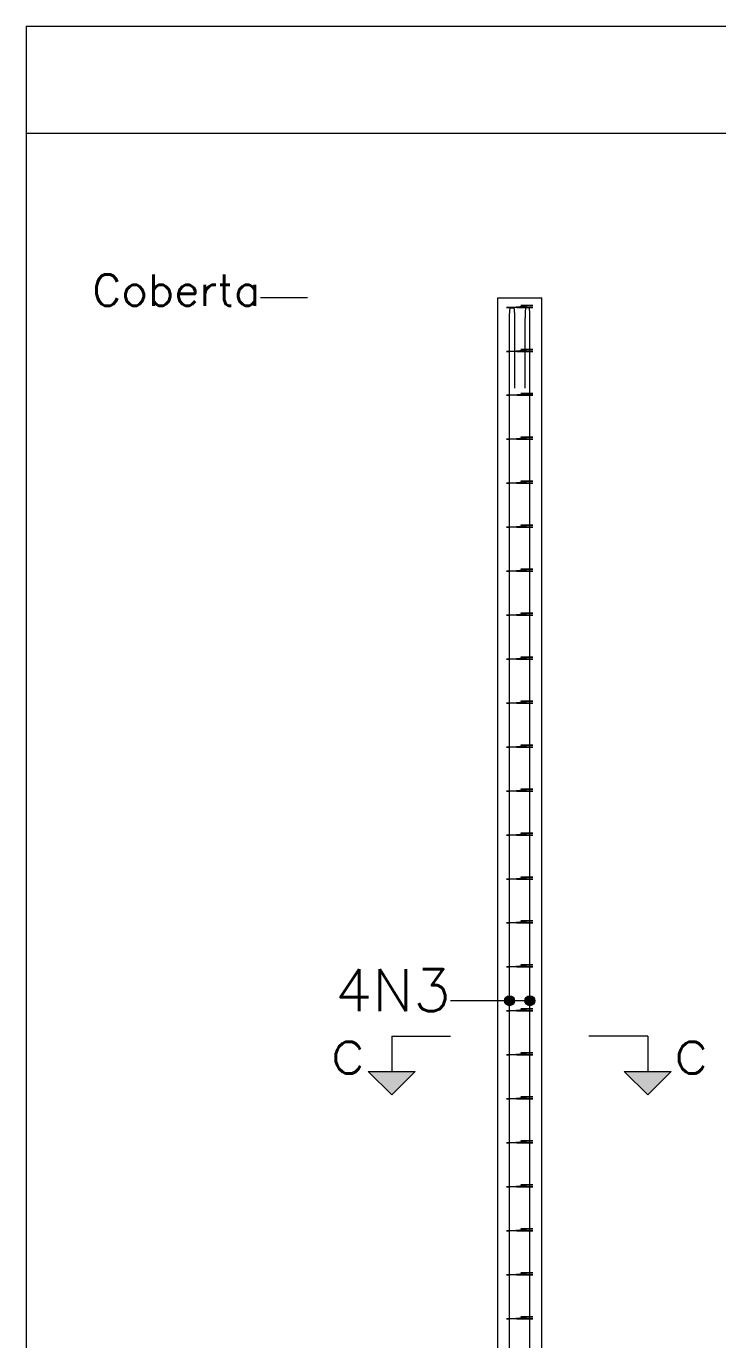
# Model space of a CAD drawing. Header units: millimetres. Extents: x 0 to 84, y 95.3 to 154.7.
# Drawn here: x 46.78 to 51.18, y 114.29 to 122.65 of the extents above; entities that cross this region are included whole.
import ezdxf
from ezdxf.enums import TextEntityAlignment as Align

# ---------------------------------------------------------------- set-up
doc = ezdxf.new("R2010")
doc.units = ezdxf.units.MM
for name, color, linetype, lineweight in [('ARM_LONGITUDINAL_Ø12_5', 51, 'Continuous', 9), ('ARM_TRANSVERSAL_Ø6_3', 32, 'Continuous', 9), ('CORTE_LINHAS_DA_TABELA_DE_DETALHE', 7, 'Continuous', 9), ('CORTE_NOMES_DAS_PLANTAS', 106, 'Continuous', 9), ('CORTE_PILAR_DE_CONCRETO', 1, 'Continuous', 9), ('CORTE_PISOS', 8, 'Continuous', 9), ('CORTE_SEGMENTOS_DE_CORTE_DE_SECOES', 12, 'Continuous', 9), ('PILCP_ARM_LONG_LINHAS_DAS_ETIQUETAS_DAS_POSICOES_DE_ARMADURA_LONGITUDINAL', 106, 'Continuous', 9), ('PILCP_ARM_LONG_REFERENCIA', 106, 'Continuous', 9)]:
    doc.layers.add(name, color=color, linetype=linetype, lineweight=lineweight)
doc.styles.add('CYPETXT', font='', dxfattribs={"height": 0.2})
doc.styles.get('CYPETXT').set_extended_font_data('romans')

msp = doc.modelspace()

# ---------------------------------------------------------------- hatches: boundary and pattern name
at = {"layer": 'CORTE_PISOS', "true_color": 0xdad7d3}
msp.add_hatch(color=254, dxfattribs=at).paths.add_polyline_path([(49.7801, 120.9207), (50.0601, 120.9207), (49.7801, 120.9207)], flags=0)
at = {"layer": 'CORTE_SEGMENTOS_DE_CORTE_DE_SECOES'}
for points in [[(48.9551, 115.9958), (49.2551, 115.9958), (49.1051, 115.8457)], [(48.9551, 115.9958), (49.2551, 115.9958), (49.1051, 115.8457)], [(50.5851, 115.9958), (50.8851, 115.9958), (50.7351, 115.8457)], [(50.5851, 115.9958), (50.8851, 115.9958), (50.7351, 115.8457)]]:
    msp.add_hatch(color=256, dxfattribs=at).paths.add_polyline_path(points, flags=0)
at = {"layer": 'PILCP_ARM_LONG_LINHAS_DAS_ETIQUETAS_DAS_POSICOES_DE_ARMADURA_LONGITUDINAL'}
h = msp.add_hatch(color=256, dxfattribs=at)
edge = h.paths.add_edge_path(flags=0)
edge.add_arc((49.8552, 116.4459), 0.032, 0, 360)
h = msp.add_hatch(color=256, dxfattribs=at)
edge = h.paths.add_edge_path(flags=0)
edge.add_arc((49.985, 116.4459), 0.032, 0, 360)

# ---------------------------------------------------------------- linework, layer by layer
at = {"layer": 'ARM_LONGITUDINAL_Ø12_5'}
for points in [[(49.8552, 111.5208), (49.8552, 120.7832), (49.8552, 120.7898), (49.8553, 120.7963), (49.8554, 120.8027), (49.8555, 120.8089), (49.8557, 120.8149), (49.8559, 120.8208), (49.8561, 120.8263), (49.8564, 120.8315), (49.8567, 120.8363), (49.857, 120.8407), (49.8574, 120.8447), (49.8578, 120.8482), (49.8582, 120.8512), (49.8586, 120.8537), (49.8591, 120.8557), (49.8595, 120.8571), (49.86, 120.858), (49.8604, 120.8582), (49.8814, 120.8582), (49.8819, 120.858), (49.8823, 120.8571), (49.8828, 120.8557), (49.8832, 120.8537), (49.8836, 120.8512), (49.884, 120.8482), (49.8844, 120.8447), (49.8848, 120.8407), (49.8851, 120.8363), (49.8854, 120.8315), (49.8857, 120.8263), (49.8859, 120.8208), (49.8861, 120.8149), (49.8863, 120.8089), (49.8865, 120.8027), (49.8866, 120.7963), (49.8866, 120.7898), (49.8866, 120.7832), (49.8866, 120.3467)], [(49.8552, 111.5208), (49.8552, 120.7832), (49.8552, 120.7898), (49.8553, 120.7963), (49.8554, 120.8027), (49.8555, 120.8089), (49.8557, 120.8149), (49.8559, 120.8208), (49.8561, 120.8263), (49.8564, 120.8315), (49.8567, 120.8363), (49.857, 120.8407), (49.8574, 120.8447), (49.8578, 120.8482), (49.8582, 120.8512), (49.8586, 120.8537), (49.8591, 120.8557), (49.8595, 120.8571), (49.86, 120.858), (49.8604, 120.8582), (49.8814, 120.8582), (49.8819, 120.858), (49.8823, 120.8571), (49.8828, 120.8557), (49.8832, 120.8537), (49.8836, 120.8512), (49.884, 120.8482), (49.8844, 120.8447), (49.8848, 120.8407), (49.8851, 120.8363), (49.8854, 120.8315), (49.8857, 120.8263), (49.8859, 120.8208), (49.8861, 120.8149), (49.8863, 120.8089), (49.8865, 120.8027), (49.8866, 120.7963), (49.8866, 120.7898), (49.8866, 120.7832), (49.8866, 120.3467)], [(49.985, 111.5208), (49.985, 120.7832), (49.985, 120.7898), (49.9849, 120.7963), (49.9848, 120.8027), (49.9847, 120.8089), (49.9845, 120.8149), (49.9843, 120.8208), (49.984, 120.8263), (49.9838, 120.8315), (49.9834, 120.8363), (49.9831, 120.8407), (49.9827, 120.8447), (49.9824, 120.8482), (49.982, 120.8512), (49.9815, 120.8537), (49.9811, 120.8557), (49.9807, 120.8571), (49.9802, 120.858), (49.9797, 120.8582), (49.9588, 120.8582), (49.9583, 120.858), (49.9578, 120.8571), (49.9574, 120.8557), (49.957, 120.8537), (49.9565, 120.8512), (49.9561, 120.8482), (49.9558, 120.8447), (49.9554, 120.8407), (49.9551, 120.8363), (49.9547, 120.8315), (49.9545, 120.8263), (49.9542, 120.8208), (49.954, 120.8149), (49.9538, 120.8089), (49.9537, 120.8027), (49.9536, 120.7963), (49.9535, 120.7898), (49.9535, 120.7832), (49.9535, 120.3467)], [(49.985, 111.5208), (49.985, 120.7832), (49.985, 120.7898), (49.9849, 120.7963), (49.9848, 120.8027), (49.9847, 120.8089), (49.9845, 120.8149), (49.9843, 120.8208), (49.984, 120.8263), (49.9838, 120.8315), (49.9834, 120.8363), (49.9831, 120.8407), (49.9827, 120.8447), (49.9824, 120.8482), (49.982, 120.8512), (49.9815, 120.8537), (49.9811, 120.8557), (49.9807, 120.8571), (49.9802, 120.858), (49.9797, 120.8582), (49.9588, 120.8582), (49.9583, 120.858), (49.9578, 120.8571), (49.9574, 120.8557), (49.957, 120.8537), (49.9565, 120.8512), (49.9561, 120.8482), (49.9558, 120.8447), (49.9554, 120.8407), (49.9551, 120.8363), (49.9547, 120.8315), (49.9545, 120.8263), (49.9542, 120.8208), (49.954, 120.8149), (49.9538, 120.8089), (49.9537, 120.8027), (49.9536, 120.7963), (49.9535, 120.7898), (49.9535, 120.7832), (49.9535, 120.3467)]]:
    msp.add_lwpolyline(points, dxfattribs=at)
at = {"layer": 'ARM_TRANSVERSAL_Ø6_3'}
for points in [[(49.901, 120.8607), (49.9717, 120.8607), (49.9756, 120.8607), (49.9801, 120.8607), (49.985, 120.8607), (49.9892, 120.8607), (49.9931, 120.8607), (49.9967, 120.8607), (49.9997, 120.8607), (50.0019, 120.8607), (50.0033, 120.8607), (50.0038, 120.8607), (50.0023, 120.8607), (49.9983, 120.8607), (49.9922, 120.8607), (49.985, 120.8607), (49.8552, 120.8607), (49.848, 120.8607), (49.8419, 120.8607), (49.8378, 120.8607), (49.8364, 120.8607), (49.8378, 120.8607), (49.8419, 120.8607), (49.848, 120.8607), (49.8552, 120.8607), (49.985, 120.8734), (49.9886, 120.8734), (49.9922, 120.8734), (49.9954, 120.8734), (49.9983, 120.8734), (50.0006, 120.8734), (50.0023, 120.8734), (50.0034, 120.8734), (50.0038, 120.8734), (50.0034, 120.8734), (50.0023, 120.8734), (50.0006, 120.8734), (49.9983, 120.8734), (49.9276, 120.8734)], [(49.901, 120.5807), (49.9717, 120.5807), (49.9756, 120.5807), (49.9801, 120.5807), (49.985, 120.5807), (49.9892, 120.5807), (49.9931, 120.5807), (49.9967, 120.5807), (49.9997, 120.5807), (50.0019, 120.5807), (50.0033, 120.5807), (50.0038, 120.5807), (50.0023, 120.5807), (49.9983, 120.5807), (49.9922, 120.5807), (49.985, 120.5807), (49.8552, 120.5807), (49.848, 120.5807), (49.8419, 120.5807), (49.8378, 120.5807), (49.8364, 120.5807), (49.8378, 120.5807), (49.8419, 120.5807), (49.848, 120.5807), (49.8552, 120.5807), (49.985, 120.5934), (49.9886, 120.5934), (49.9922, 120.5934), (49.9954, 120.5934), (49.9983, 120.5934), (50.0006, 120.5934), (50.0023, 120.5934), (50.0034, 120.5934), (50.0038, 120.5934), (50.0034, 120.5934), (50.0023, 120.5934), (50.0006, 120.5934), (49.9983, 120.5934), (49.9276, 120.5934)], [(49.901, 120.3007), (49.9717, 120.3007), (49.9756, 120.3007), (49.9801, 120.3007), (49.985, 120.3007), (49.9892, 120.3007), (49.9931, 120.3007), (49.9967, 120.3007), (49.9997, 120.3007), (50.0019, 120.3007), (50.0033, 120.3007), (50.0038, 120.3007), (50.0023, 120.3007), (49.9983, 120.3007), (49.9922, 120.3007), (49.985, 120.3007), (49.8552, 120.3007), (49.848, 120.3007), (49.8419, 120.3007), (49.8378, 120.3007), (49.8364, 120.3007), (49.8378, 120.3007), (49.8419, 120.3007), (49.848, 120.3007), (49.8552, 120.3007), (49.985, 120.3133), (49.9886, 120.3133), (49.9922, 120.3133), (49.9954, 120.3133), (49.9983, 120.3133), (50.0006, 120.3133), (50.0023, 120.3133), (50.0034, 120.3133), (50.0038, 120.3133), (50.0034, 120.3133), (50.0023, 120.3133), (50.0006, 120.3133), (49.9983, 120.3133), (49.9276, 120.3133)], [(49.901, 120.0208), (49.9717, 120.0208), (49.9756, 120.0208), (49.9801, 120.0208), (49.985, 120.0208), (49.9892, 120.0208), (49.9931, 120.0208), (49.9967, 120.0208), (49.9997, 120.0208), (50.0019, 120.0208), (50.0033, 120.0208), (50.0038, 120.0208), (50.0023, 120.0208), (49.9983, 120.0208), (49.9922, 120.0208), (49.985, 120.0208), (49.8552, 120.0208), (49.848, 120.0208), (49.8419, 120.0208), (49.8378, 120.0208), (49.8364, 120.0208), (49.8378, 120.0208), (49.8419, 120.0208), (49.848, 120.0208), (49.8552, 120.0208), (49.985, 120.0333), (49.9886, 120.0333), (49.9922, 120.0333), (49.9954, 120.0333), (49.9983, 120.0333), (50.0006, 120.0333), (50.0023, 120.0333), (50.0034, 120.0333), (50.0038, 120.0333), (50.0034, 120.0333), (50.0023, 120.0333), (50.0006, 120.0333), (49.9983, 120.0333), (49.9276, 120.0333)], [(49.901, 119.7408), (49.9717, 119.7408), (49.9756, 119.7408), (49.9801, 119.7408), (49.985, 119.7408), (49.9892, 119.7408), (49.9931, 119.7408), (49.9967, 119.7408), (49.9997, 119.7408), (50.0019, 119.7408), (50.0033, 119.7408), (50.0038, 119.7408), (50.0023, 119.7408), (49.9983, 119.7408), (49.9922, 119.7408), (49.985, 119.7408), (49.8552, 119.7408), (49.848, 119.7408), (49.8419, 119.7408), (49.8378, 119.7408), (49.8364, 119.7408), (49.8378, 119.7408), (49.8419, 119.7408), (49.848, 119.7408), (49.8552, 119.7408), (49.985, 119.7533), (49.9886, 119.7533), (49.9922, 119.7533), (49.9954, 119.7533), (49.9983, 119.7533), (50.0006, 119.7533), (50.0023, 119.7533), (50.0034, 119.7533), (50.0038, 119.7533), (50.0034, 119.7533), (50.0023, 119.7533), (50.0006, 119.7533), (49.9983, 119.7533), (49.9276, 119.7533)], [(49.901, 119.4608), (49.9717, 119.4608), (49.9756, 119.4608), (49.9801, 119.4608), (49.985, 119.4608), (49.9892, 119.4608), (49.9931, 119.4608), (49.9967, 119.4608), (49.9997, 119.4608), (50.0019, 119.4608), (50.0033, 119.4608), (50.0038, 119.4608), (50.0023, 119.4608), (49.9983, 119.4608), (49.9922, 119.4608), (49.985, 119.4608), (49.8552, 119.4608), (49.848, 119.4608), (49.8419, 119.4608), (49.8378, 119.4608), (49.8364, 119.4608), (49.8378, 119.4608), (49.8419, 119.4608), (49.848, 119.4608), (49.8552, 119.4608), (49.985, 119.4733), (49.9886, 119.4733), (49.9922, 119.4733), (49.9954, 119.4733), (49.9983, 119.4733), (50.0006, 119.4733), (50.0023, 119.4733), (50.0034, 119.4733), (50.0038, 119.4733), (50.0034, 119.4733), (50.0023, 119.4733), (50.0006, 119.4733), (49.9983, 119.4733), (49.9276, 119.4733)], [(49.901, 119.1808), (49.9717, 119.1808), (49.9756, 119.1808), (49.9801, 119.1808), (49.985, 119.1808), (49.9892, 119.1808), (49.9931, 119.1808), (49.9967, 119.1808), (49.9997, 119.1808), (50.0019, 119.1808), (50.0033, 119.1808), (50.0038, 119.1808), (50.0023, 119.1808), (49.9983, 119.1808), (49.9922, 119.1808), (49.985, 119.1808), (49.8552, 119.1808), (49.848, 119.1808), (49.8419, 119.1808), (49.8378, 119.1808), (49.8364, 119.1808), (49.8378, 119.1808), (49.8419, 119.1808), (49.848, 119.1808), (49.8552, 119.1808), (49.985, 119.1933), (49.9886, 119.1933), (49.9922, 119.1933), (49.9954, 119.1933), (49.9983, 119.1933), (50.0006, 119.1933), (50.0023, 119.1933), (50.0034, 119.1933), (50.0038, 119.1933), (50.0034, 119.1933), (50.0023, 119.1933), (50.0006, 119.1933), (49.9983, 119.1933), (49.9276, 119.1933)], [(49.901, 118.9008), (49.9717, 118.9008), (49.9756, 118.9008), (49.9801, 118.9008), (49.985, 118.9008), (49.9892, 118.9008), (49.9931, 118.9008), (49.9967, 118.9008), (49.9997, 118.9008), (50.0019, 118.9008), (50.0033, 118.9008), (50.0038, 118.9008), (50.0023, 118.9008), (49.9983, 118.9008), (49.9922, 118.9008), (49.985, 118.9008), (49.8552, 118.9008), (49.848, 118.9008), (49.8419, 118.9008), (49.8378, 118.9008), (49.8364, 118.9008), (49.8378, 118.9008), (49.8419, 118.9008), (49.848, 118.9008), (49.8552, 118.9008), (49.985, 118.9133), (49.9886, 118.9133), (49.9922, 118.9133), (49.9954, 118.9133), (49.9983, 118.9133), (50.0006, 118.9133), (50.0023, 118.9133), (50.0034, 118.9133), (50.0038, 118.9133), (50.0034, 118.9133), (50.0023, 118.9133), (50.0006, 118.9133), (49.9983, 118.9133), (49.9276, 118.9133)], [(49.901, 118.6208), (49.9717, 118.6208), (49.9756, 118.6208), (49.9801, 118.6208), (49.985, 118.6208), (49.9892, 118.6208), (49.9931, 118.6208), (49.9967, 118.6208), (49.9997, 118.6208), (50.0019, 118.6208), (50.0033, 118.6208), (50.0038, 118.6208), (50.0023, 118.6208), (49.9983, 118.6208), (49.9922, 118.6208), (49.985, 118.6208), (49.8552, 118.6208), (49.848, 118.6208), (49.8419, 118.6208), (49.8378, 118.6208), (49.8364, 118.6208), (49.8378, 118.6208), (49.8419, 118.6208), (49.848, 118.6208), (49.8552, 118.6208), (49.985, 118.6333), (49.9886, 118.6333), (49.9922, 118.6333), (49.9954, 118.6333), (49.9983, 118.6333), (50.0006, 118.6333), (50.0023, 118.6333), (50.0034, 118.6333), (50.0038, 118.6333), (50.0034, 118.6333), (50.0023, 118.6333), (50.0006, 118.6333), (49.9983, 118.6333), (49.9276, 118.6333)], [(49.901, 118.3407), (49.9717, 118.3407), (49.9756, 118.3407), (49.9801, 118.3407), (49.985, 118.3407), (49.9892, 118.3407), (49.9931, 118.3407), (49.9967, 118.3407), (49.9997, 118.3407), (50.0019, 118.3407), (50.0033, 118.3407), (50.0038, 118.3407), (50.0023, 118.3407), (49.9983, 118.3407), (49.9922, 118.3407), (49.985, 118.3407), (49.8552, 118.3407), (49.848, 118.3407), (49.8419, 118.3407), (49.8378, 118.3407), (49.8364, 118.3407), (49.8378, 118.3407), (49.8419, 118.3407), (49.848, 118.3407), (49.8552, 118.3407), (49.985, 118.3534), (49.9886, 118.3534), (49.9922, 118.3534), (49.9954, 118.3534), (49.9983, 118.3534), (50.0006, 118.3534), (50.0023, 118.3534), (50.0034, 118.3534), (50.0038, 118.3534), (50.0034, 118.3534), (50.0023, 118.3534), (50.0006, 118.3534), (49.9983, 118.3534), (49.9276, 118.3534)], [(49.901, 118.0607), (49.9717, 118.0607), (49.9756, 118.0607), (49.9801, 118.0607), (49.985, 118.0607), (49.9892, 118.0607), (49.9931, 118.0607), (49.9967, 118.0607), (49.9997, 118.0607), (50.0019, 118.0607), (50.0033, 118.0607), (50.0038, 118.0607), (50.0023, 118.0607), (49.9983, 118.0607), (49.9922, 118.0607), (49.985, 118.0607), (49.8552, 118.0607), (49.848, 118.0607), (49.8419, 118.0607), (49.8378, 118.0607), (49.8364, 118.0607), (49.8378, 118.0607), (49.8419, 118.0607), (49.848, 118.0607), (49.8552, 118.0607), (49.985, 118.0734), (49.9886, 118.0734), (49.9922, 118.0734), (49.9954, 118.0734), (49.9983, 118.0734), (50.0006, 118.0734), (50.0023, 118.0734), (50.0034, 118.0734), (50.0038, 118.0734), (50.0034, 118.0734), (50.0023, 118.0734), (50.0006, 118.0734), (49.9983, 118.0734), (49.9276, 118.0734)], [(49.901, 117.7807), (49.9717, 117.7807), (49.9756, 117.7807), (49.9801, 117.7807), (49.985, 117.7807), (49.9892, 117.7807), (49.9931, 117.7807), (49.9967, 117.7807), (49.9997, 117.7807), (50.0019, 117.7807), (50.0033, 117.7807), (50.0038, 117.7807), (50.0023, 117.7807), (49.9983, 117.7807), (49.9922, 117.7807), (49.985, 117.7807), (49.8552, 117.7807), (49.848, 117.7807), (49.8419, 117.7807), (49.8378, 117.7807), (49.8364, 117.7807), (49.8378, 117.7807), (49.8419, 117.7807), (49.848, 117.7807), (49.8552, 117.7807), (49.985, 117.7934), (49.9886, 117.7934), (49.9922, 117.7934), (49.9954, 117.7934), (49.9983, 117.7934), (50.0006, 117.7934), (50.0023, 117.7934), (50.0034, 117.7934), (50.0038, 117.7934), (50.0034, 117.7934), (50.0023, 117.7934), (50.0006, 117.7934), (49.9983, 117.7934), (49.9276, 117.7934)], [(49.901, 117.5007), (49.9717, 117.5007), (49.9756, 117.5007), (49.9801, 117.5007), (49.985, 117.5007), (49.9892, 117.5007), (49.9931, 117.5007), (49.9967, 117.5007), (49.9997, 117.5007), (50.0019, 117.5007), (50.0033, 117.5007), (50.0038, 117.5007), (50.0023, 117.5007), (49.9983, 117.5007), (49.9922, 117.5007), (49.985, 117.5007), (49.8552, 117.5007), (49.848, 117.5007), (49.8419, 117.5007), (49.8378, 117.5007), (49.8364, 117.5007), (49.8378, 117.5007), (49.8419, 117.5007), (49.848, 117.5007), (49.8552, 117.5007), (49.985, 117.5134), (49.9886, 117.5134), (49.9922, 117.5134), (49.9954, 117.5134), (49.9983, 117.5134), (50.0006, 117.5134), (50.0023, 117.5134), (50.0034, 117.5134), (50.0038, 117.5134), (50.0034, 117.5134), (50.0023, 117.5134), (50.0006, 117.5134), (49.9983, 117.5134), (49.9276, 117.5134)], [(49.901, 117.2207), (49.9717, 117.2207), (49.9756, 117.2207), (49.9801, 117.2207), (49.985, 117.2207), (49.9892, 117.2207), (49.9931, 117.2207), (49.9967, 117.2207), (49.9997, 117.2207), (50.0019, 117.2207), (50.0033, 117.2207), (50.0038, 117.2207), (50.0023, 117.2207), (49.9983, 117.2207), (49.9922, 117.2207), (49.985, 117.2207), (49.8552, 117.2207), (49.848, 117.2207), (49.8419, 117.2207), (49.8378, 117.2207), (49.8364, 117.2207), (49.8378, 117.2207), (49.8419, 117.2207), (49.848, 117.2207), (49.8552, 117.2207), (49.985, 117.2334), (49.9886, 117.2334), (49.9922, 117.2334), (49.9954, 117.2334), (49.9983, 117.2334), (50.0006, 117.2334), (50.0023, 117.2334), (50.0034, 117.2334), (50.0038, 117.2334), (50.0034, 117.2334), (50.0023, 117.2334), (50.0006, 117.2334), (49.9983, 117.2334), (49.9276, 117.2334)], [(49.901, 116.9407), (49.9717, 116.9407), (49.9756, 116.9407), (49.9801, 116.9407), (49.985, 116.9407), (49.9892, 116.9407), (49.9931, 116.9407), (49.9967, 116.9407), (49.9997, 116.9407), (50.0019, 116.9407), (50.0033, 116.9407), (50.0038, 116.9407), (50.0023, 116.9407), (49.9983, 116.9407), (49.9922, 116.9407), (49.985, 116.9407), (49.8552, 116.9407), (49.848, 116.9407), (49.8419, 116.9407), (49.8378, 116.9407), (49.8364, 116.9407), (49.8378, 116.9407), (49.8419, 116.9407), (49.848, 116.9407), (49.8552, 116.9407), (49.985, 116.9534), (49.9886, 116.9534), (49.9922, 116.9534), (49.9954, 116.9534), (49.9983, 116.9534), (50.0006, 116.9534), (50.0023, 116.9534), (50.0034, 116.9534), (50.0038, 116.9534), (50.0034, 116.9534), (50.0023, 116.9534), (50.0006, 116.9534), (49.9983, 116.9534), (49.9276, 116.9534)], [(49.901, 116.6607), (49.9717, 116.6607), (49.9756, 116.6607), (49.9801, 116.6607), (49.985, 116.6607), (49.9892, 116.6607), (49.9931, 116.6607), (49.9967, 116.6607), (49.9997, 116.6607), (50.0019, 116.6607), (50.0033, 116.6607), (50.0038, 116.6607), (50.0023, 116.6607), (49.9983, 116.6607), (49.9922, 116.6607), (49.985, 116.6607), (49.8552, 116.6607), (49.848, 116.6607), (49.8419, 116.6607), (49.8378, 116.6607), (49.8364, 116.6607), (49.8378, 116.6607), (49.8419, 116.6607), (49.848, 116.6607), (49.8552, 116.6607), (49.985, 116.6733), (49.9886, 116.6733), (49.9922, 116.6733), (49.9954, 116.6733), (49.9983, 116.6733), (50.0006, 116.6733), (50.0023, 116.6733), (50.0034, 116.6733), (50.0038, 116.6733), (50.0034, 116.6733), (50.0023, 116.6733), (50.0006, 116.6733), (49.9983, 116.6733), (49.9276, 116.6733)], [(49.901, 116.3808), (49.9717, 116.3808), (49.9756, 116.3808), (49.9801, 116.3808), (49.985, 116.3808), (49.9892, 116.3808), (49.9931, 116.3808), (49.9967, 116.3808), (49.9997, 116.3808), (50.0019, 116.3808), (50.0033, 116.3808), (50.0038, 116.3808), (50.0023, 116.3808), (49.9983, 116.3808), (49.9922, 116.3808), (49.985, 116.3808), (49.8552, 116.3808), (49.848, 116.3808), (49.8419, 116.3808), (49.8378, 116.3808), (49.8364, 116.3808), (49.8378, 116.3808), (49.8419, 116.3808), (49.848, 116.3808), (49.8552, 116.3808), (49.985, 116.3933), (49.9886, 116.3933), (49.9922, 116.3933), (49.9954, 116.3933), (49.9983, 116.3933), (50.0006, 116.3933), (50.0023, 116.3933), (50.0034, 116.3933), (50.0038, 116.3933), (50.0034, 116.3933), (50.0023, 116.3933), (50.0006, 116.3933), (49.9983, 116.3933), (49.9276, 116.3933)], [(49.901, 116.1008), (49.9717, 116.1008), (49.9756, 116.1008), (49.9801, 116.1008), (49.985, 116.1008), (49.9892, 116.1008), (49.9931, 116.1008), (49.9967, 116.1008), (49.9997, 116.1008), (50.0019, 116.1008), (50.0033, 116.1008), (50.0038, 116.1008), (50.0023, 116.1008), (49.9983, 116.1008), (49.9922, 116.1008), (49.985, 116.1008), (49.8552, 116.1008), (49.848, 116.1008), (49.8419, 116.1008), (49.8378, 116.1008), (49.8364, 116.1008), (49.8378, 116.1008), (49.8419, 116.1008), (49.848, 116.1008), (49.8552, 116.1008), (49.985, 116.1133), (49.9886, 116.1133), (49.9922, 116.1133), (49.9954, 116.1133), (49.9983, 116.1133), (50.0006, 116.1133), (50.0023, 116.1133), (50.0034, 116.1133), (50.0038, 116.1133), (50.0034, 116.1133), (50.0023, 116.1133), (50.0006, 116.1133), (49.9983, 116.1133), (49.9276, 116.1133)], [(49.901, 115.8208), (49.9717, 115.8208), (49.9756, 115.8208), (49.9801, 115.8208), (49.985, 115.8208), (49.9892, 115.8208), (49.9931, 115.8208), (49.9967, 115.8208), (49.9997, 115.8208), (50.0019, 115.8208), (50.0033, 115.8208), (50.0038, 115.8208), (50.0023, 115.8208), (49.9983, 115.8208), (49.9922, 115.8208), (49.985, 115.8208), (49.8552, 115.8208), (49.848, 115.8208), (49.8419, 115.8208), (49.8378, 115.8208), (49.8364, 115.8208), (49.8378, 115.8208), (49.8419, 115.8208), (49.848, 115.8208), (49.8552, 115.8208), (49.985, 115.8333), (49.9886, 115.8333), (49.9922, 115.8333), (49.9954, 115.8333), (49.9983, 115.8333), (50.0006, 115.8333), (50.0023, 115.8333), (50.0034, 115.8333), (50.0038, 115.8333), (50.0034, 115.8333), (50.0023, 115.8333), (50.0006, 115.8333), (49.9983, 115.8333), (49.9276, 115.8333)], [(49.901, 115.5408), (49.9717, 115.5408), (49.9756, 115.5408), (49.9801, 115.5408), (49.985, 115.5408), (49.9892, 115.5408), (49.9931, 115.5408), (49.9967, 115.5408), (49.9997, 115.5408), (50.0019, 115.5408), (50.0033, 115.5408), (50.0038, 115.5408), (50.0023, 115.5408), (49.9983, 115.5408), (49.9922, 115.5408), (49.985, 115.5408), (49.8552, 115.5408), (49.848, 115.5408), (49.8419, 115.5408), (49.8378, 115.5408), (49.8364, 115.5408), (49.8378, 115.5408), (49.8419, 115.5408), (49.848, 115.5408), (49.8552, 115.5408), (49.985, 115.5533), (49.9886, 115.5533), (49.9922, 115.5533), (49.9954, 115.5533), (49.9983, 115.5533), (50.0006, 115.5533), (50.0023, 115.5533), (50.0034, 115.5533), (50.0038, 115.5533), (50.0034, 115.5533), (50.0023, 115.5533), (50.0006, 115.5533), (49.9983, 115.5533), (49.9276, 115.5533)], [(49.901, 115.2608), (49.9717, 115.2608), (49.9756, 115.2608), (49.9801, 115.2608), (49.985, 115.2608), (49.9892, 115.2608), (49.9931, 115.2608), (49.9967, 115.2608), (49.9997, 115.2608), (50.0019, 115.2608), (50.0033, 115.2608), (50.0038, 115.2608), (50.0023, 115.2608), (49.9983, 115.2608), (49.9922, 115.2608), (49.985, 115.2608), (49.8552, 115.2608), (49.848, 115.2608), (49.8419, 115.2608), (49.8378, 115.2608), (49.8364, 115.2608), (49.8378, 115.2608), (49.8419, 115.2608), (49.848, 115.2608), (49.8552, 115.2608), (49.985, 115.2733), (49.9886, 115.2733), (49.9922, 115.2733), (49.9954, 115.2733), (49.9983, 115.2733), (50.0006, 115.2733), (50.0023, 115.2733), (50.0034, 115.2733), (50.0038, 115.2733), (50.0034, 115.2733), (50.0023, 115.2733), (50.0006, 115.2733), (49.9983, 115.2733), (49.9276, 115.2733)], [(49.901, 114.9808), (49.9717, 114.9808), (49.9756, 114.9808), (49.9801, 114.9808), (49.985, 114.9808), (49.9892, 114.9808), (49.9931, 114.9808), (49.9967, 114.9808), (49.9997, 114.9808), (50.0019, 114.9808), (50.0033, 114.9808), (50.0038, 114.9808), (50.0023, 114.9808), (49.9983, 114.9808), (49.9922, 114.9808), (49.985, 114.9808), (49.8552, 114.9808), (49.848, 114.9808), (49.8419, 114.9808), (49.8378, 114.9808), (49.8364, 114.9808), (49.8378, 114.9808), (49.8419, 114.9808), (49.848, 114.9808), (49.8552, 114.9808), (49.985, 114.9934), (49.9886, 114.9934), (49.9922, 114.9934), (49.9954, 114.9934), (49.9983, 114.9934), (50.0006, 114.9934), (50.0023, 114.9934), (50.0034, 114.9934), (50.0038, 114.9934), (50.0034, 114.9934), (50.0023, 114.9934), (50.0006, 114.9934), (49.9983, 114.9934), (49.9276, 114.9934)], [(49.901, 114.7007), (49.9717, 114.7007), (49.9756, 114.7007), (49.9801, 114.7007), (49.985, 114.7007), (49.9892, 114.7007), (49.9931, 114.7007), (49.9967, 114.7007), (49.9997, 114.7007), (50.0019, 114.7007), (50.0033, 114.7007), (50.0038, 114.7007), (50.0023, 114.7007), (49.9983, 114.7007), (49.9922, 114.7007), (49.985, 114.7007), (49.8552, 114.7007), (49.848, 114.7007), (49.8419, 114.7007), (49.8378, 114.7007), (49.8364, 114.7007), (49.8378, 114.7007), (49.8419, 114.7007), (49.848, 114.7007), (49.8552, 114.7007), (49.985, 114.7134), (49.9886, 114.7134), (49.9922, 114.7134), (49.9954, 114.7134), (49.9983, 114.7134), (50.0006, 114.7134), (50.0023, 114.7134), (50.0034, 114.7134), (50.0038, 114.7134), (50.0034, 114.7134), (50.0023, 114.7134), (50.0006, 114.7134), (49.9983, 114.7134), (49.9276, 114.7134)], [(49.901, 114.4207), (49.9717, 114.4207), (49.9756, 114.4207), (49.9801, 114.4207), (49.985, 114.4207), (49.9892, 114.4207), (49.9931, 114.4207), (49.9967, 114.4207), (49.9997, 114.4207), (50.0019, 114.4207), (50.0033, 114.4207), (50.0038, 114.4207), (50.0023, 114.4207), (49.9983, 114.4207), (49.9922, 114.4207), (49.985, 114.4207), (49.8552, 114.4207), (49.848, 114.4207), (49.8419, 114.4207), (49.8378, 114.4207), (49.8364, 114.4207), (49.8378, 114.4207), (49.8419, 114.4207), (49.848, 114.4207), (49.8552, 114.4207), (49.985, 114.4334), (49.9886, 114.4334), (49.9922, 114.4334), (49.9954, 114.4334), (49.9983, 114.4334), (50.0006, 114.4334), (50.0023, 114.4334), (50.0034, 114.4334), (50.0038, 114.4334), (50.0034, 114.4334), (50.0023, 114.4334), (50.0006, 114.4334), (49.9983, 114.4334), (49.9276, 114.4334)]]:
    msp.add_lwpolyline(points, dxfattribs=at)
at = {"layer": 'CORTE_LINHAS_DA_TABELA_DE_DETALHE'}
for p, q in [((46.7781, 122.6508), (65.2381, 122.6508)), ((46.7781, 122.6508), (46.7781, 103.5507)), ((46.7781, 121.9707), (65.2381, 121.9707))]:
    msp.add_line(p, q, dxfattribs=at)
at = {"layer": 'CORTE_NOMES_DAS_PLANTAS'}
msp.add_line((48.5691, 120.9207), (48.2691, 120.9207), dxfattribs=at)
at = {"layer": 'CORTE_PILAR_DE_CONCRETO'}
for p, q in [((49.7801, 111.5208), (49.7801, 120.9207)), ((49.7801, 120.9207), (50.0601, 120.9207)), ((50.0601, 111.5208), (50.0601, 120.9207))]:
    msp.add_line(p, q, dxfattribs=at)
at = {"layer": 'CORTE_SEGMENTOS_DE_CORTE_DE_SECOES'}
for p, q in [((49.1051, 116.2207), (49.4801, 116.2207)), ((49.1051, 116.2207), (49.1051, 115.9958)), ((49.1051, 116.2207), (49.4801, 116.2207)), ((49.1051, 116.2207), (49.1051, 115.9958)), ((50.7351, 116.2207), (50.3601, 116.2207)), ((50.7351, 116.2207), (50.3601, 116.2207)), ((50.7351, 116.2207), (50.7351, 115.9958)), ((50.7351, 116.2207), (50.7351, 115.9958))]:
    msp.add_line(p, q, dxfattribs=at)
for points in [[(48.9551, 115.9958), (49.2551, 115.9958), (49.1051, 115.8457)], [(48.9551, 115.9958), (49.2551, 115.9958), (49.1051, 115.8457)], [(50.5851, 115.9958), (50.8851, 115.9958), (50.7351, 115.8457)], [(50.5851, 115.9958), (50.8851, 115.9958), (50.7351, 115.8457)]]:
    msp.add_lwpolyline(points, close=True, dxfattribs=at)
at = {"layer": 'PILCP_ARM_LONG_LINHAS_DAS_ETIQUETAS_DAS_POSICOES_DE_ARMADURA_LONGITUDINAL'}
for points in [[(49.8552, 116.4459), (49.4801, 116.4459)], [(49.985, 116.4459), (49.4801, 116.4459)]]:
    msp.add_lwpolyline(points, dxfattribs=at)
for centre in [(49.8552, 116.4459), (49.985, 116.4459)]:
    msp.add_circle(centre, 0.032, dxfattribs=at)

# ---------------------------------------------------------------- texts
at = {"layer": 'CORTE_NOMES_DAS_PLANTAS', "style": 'CYPETXT', "width": 0.887177}
msp.add_text('Coberta', height=0.2, dxfattribs=at).set_placement((47.1981, 120.8708), (48.2691, 120.8708), align=Align.FIT)
at = {"layer": 'CORTE_SEGMENTOS_DE_CORTE_DE_SECOES', "style": 'CYPETXT', "width": 0.900751}
for p, p2 in [((48.7191, 115.9832), (48.9351, 115.9832)), ((48.7191, 115.9832), (48.9351, 115.9832)), ((50.9051, 115.9832), (51.1211, 115.9832)), ((50.9051, 115.9832), (51.1211, 115.9832))]:
    msp.add_text('C', height=0.2, dxfattribs=at).set_placement(p, p2, align=Align.FIT)
at = {"layer": 'PILCP_ARM_LONG_REFERENCIA', "style": 'CYPETXT', "width": 0.925243}
msp.add_text('4N3', height=0.26667, dxfattribs=at).set_placement((48.7441, 116.3792), (49.4801, 116.3792), align=Align.FIT)

doc.saveas('drawing.dxf')
